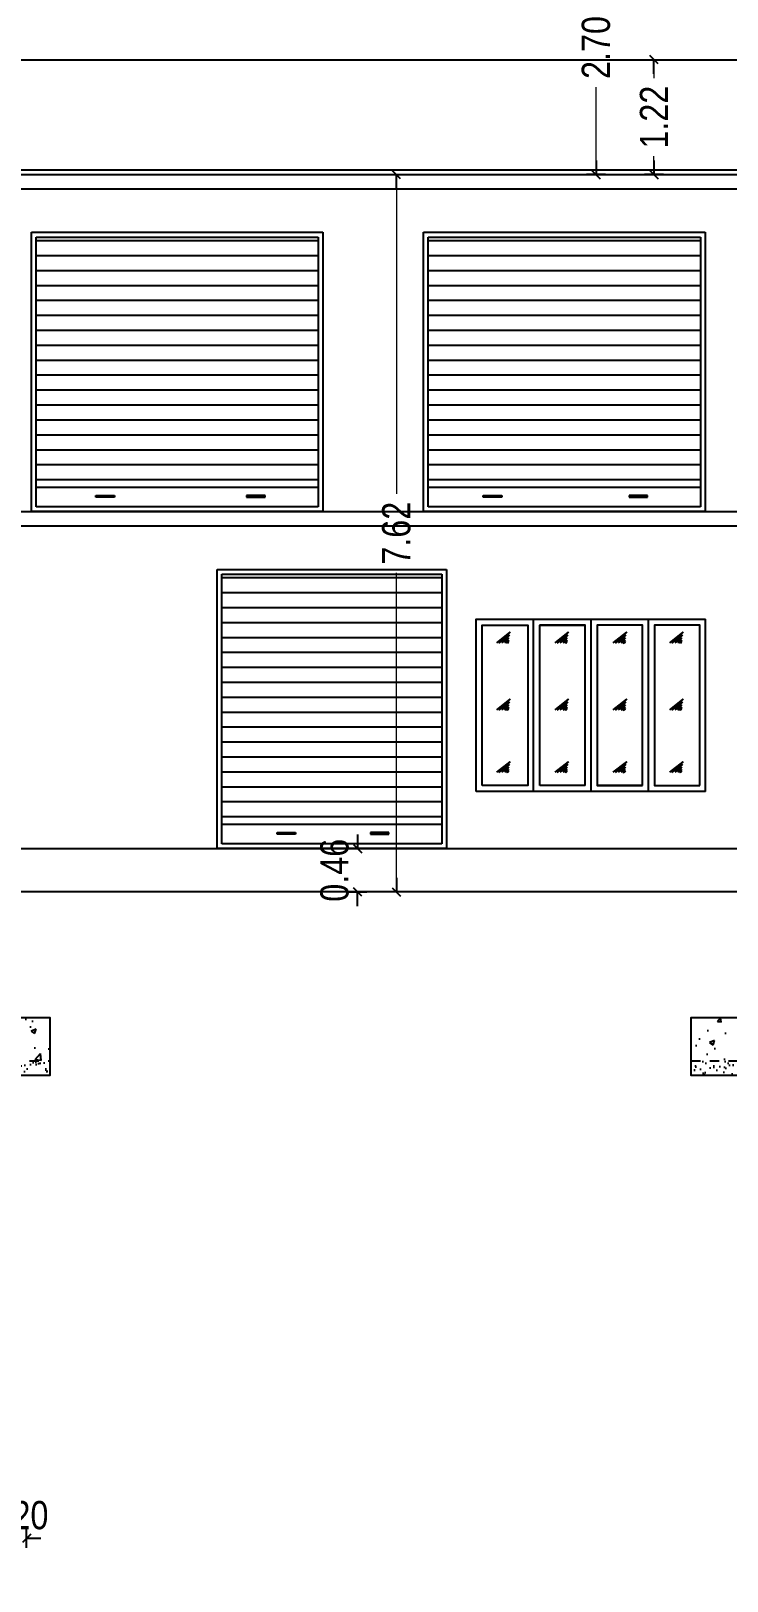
# Model space of a CAD drawing. Header units: metres. Extents: x 113306 to 118716, y -27251 to 0.
# Drawn here: x 118674.42 to 118681.82, y -26941.76 to -26925.28 of the extents above; entities that cross this region are included whole.
import ezdxf

# ---------------------------------------------------------------- set-up
doc = ezdxf.new("R2010")
doc.units = ezdxf.units.M
doc.header["$MEASUREMENT"] = 0
doc.header["$PDMODE"] = 35
doc.linetypes.add('HIDDEN', pattern=[0.375, 0.25, -0.125])
for name, color, linetype in [('BLK_1_HT_OF_BLDG', 5, 'Continuous'), ('BLK_1_PARAPET_HT', 233, 'Continuous'), ('BLK_1_PLINTH_HEIGHT', 7, 'Continuous'), ('BLK_1_STAIR_HEADROOM', 1, 'Continuous')]:
    doc.layers.add(name, color=color, linetype=linetype)
doc.styles.add('Arial', font='swissc.ttf')
doc.dimstyles.new('FLOOR DIM BUILDING DIM', dxfattribs={"dimtxt": 0.4, "dimasz": 0.025, "dimexe": 0.075, "dimexo": 0.3, "dimgap": 0.09, "dimtad": 0, "dimzin": 3, "dimdsep": 46, "dimtxsty": 'Arial', "dimblk": 'JM1', "dimcen": -0.09, "dimse1": 1, "dimse2": 1, "dimclrd": 5, "dimclre": 250, "dimclrt": 1, "dimazin": 0, "dimtfac": 0.65, "dimtix": 1, "dimtofl": 0, "dimtmove": 0, "dimatfit": 2, "dimfxl": 0, "dimfrac": 1, "dimtolj": 1, "dimlwd": 18, "dimlwe": -1, "dimarcsym": 0})

# ---------------------------------------------------------------- blocks, each defined once
blk = doc.blocks.new('JM1')
at = {"color": 2}
for p, q in [((-3, 0), (0, 0)), ((-0.88, -0.88), (0.88, 0.88)), ((0, 2), (0, -2))]:
    blk.add_line(p, q, dxfattribs=at)
blk = doc.blocks.new('*D118')
at = {"color": 5, "lineweight": 18, "ltscale": 1.5}
for p, q in [((118674.117, -26941.303), (118674.067, -26941.303)), ((118674.421, -26941.303), (118674.471, -26941.303))]:
    blk.add_line(p, q, dxfattribs=at)
at = {"layer": 'Defpoints', "color": 0, "ltscale": 1.5}
for p in [(118674.371, -26941.303), (118674.371, -26942.586), (118674.167, -26942.789)]:
    blk.add_point(p, dxfattribs=at)
at = {"color": 5, "lineweight": 18, "ltscale": 1.5, "xscale": 0.05, "yscale": 0.05, "zscale": 0.05}
blk.add_blockref('JM1', (118674.167, -26941.303), dxfattribs=at)
at = {"color": 5, "lineweight": 18, "ltscale": 1.5, "xscale": 0.05, "yscale": 0.05, "zscale": 0.05, "rotation": 180}
blk.add_blockref('JM1', (118674.371, -26941.303), dxfattribs=at)
at = {"color": 1, "ltscale": 1.5, "insert": (118674.269, -26941.058), "char_height": 0.3, "attachment_point": 5, "style": 'Arial'}
blk.add_mtext('\\A1;0.20', dxfattribs=at)
blk = doc.blocks.new('TYKJTULK')
at = {"color": 1}
for p, q in [((118547.111, -26937.702), (118547.111, -26935.872)), ((118547.721, -26937.702), (118547.721, -26935.872)), ((118548.268, -26937.639), (118548.268, -26935.936)), ((118548.331, -26937.702), (118548.331, -26935.872)), ((118548.939, -26937.702), (118548.939, -26935.872)), ((118548.939, -26937.702), (118546.501, -26937.702)), ((118547.658, -26937.639), (118547.175, -26937.639)), ((118548.268, -26937.639), (118547.785, -26937.639))]:
    blk.add_line(p, q, dxfattribs=at)
at = {"color": 3, "linetype": 'ByBlock'}
for p, q in [((118546.718, -26936.122), (118546.861, -26936.01)), ((118546.861, -26936.01), (118546.742, -26936.125)), ((118546.742, -26936.125), (118546.853, -26936.042)), ((118546.853, -26936.042), (118546.774, -26936.122)), ((118546.774, -26936.122), (118546.847, -26936.07)), ((118546.847, -26936.07), (118546.803, -26936.124)), ((118546.803, -26936.124), (118546.846, -26936.094)), ((118546.846, -26936.094), (118546.821, -26936.125)), ((118546.821, -26936.125), (118546.848, -26936.109)), ((118546.848, -26936.109), (118546.833, -26936.126)), ((118546.833, -26936.126), (118546.84, -26936.117)), ((118547.338, -26936.122), (118547.481, -26936.01)), ((118547.481, -26936.01), (118547.362, -26936.125)), ((118547.362, -26936.125), (118547.473, -26936.042)), ((118547.473, -26936.042), (118547.394, -26936.122)), ((118547.394, -26936.122), (118547.467, -26936.07)), ((118547.467, -26936.07), (118547.423, -26936.124)), ((118547.423, -26936.124), (118547.466, -26936.094)), ((118547.466, -26936.094), (118547.441, -26936.125)), ((118547.441, -26936.125), (118547.468, -26936.109)), ((118547.468, -26936.109), (118547.453, -26936.126)), ((118547.453, -26936.126), (118547.46, -26936.117)), ((118547.957, -26936.122), (118548.1, -26936.01)), ((118548.1, -26936.01), (118547.98, -26936.125)), ((118547.98, -26936.125), (118548.091, -26936.042)), ((118548.091, -26936.042), (118548.013, -26936.122)), ((118548.013, -26936.122), (118548.086, -26936.07)), ((118548.086, -26936.07), (118548.041, -26936.124)), ((118548.041, -26936.124), (118548.084, -26936.094)), ((118548.084, -26936.094), (118548.06, -26936.125)), ((118548.06, -26936.125), (118548.086, -26936.109)), ((118548.086, -26936.109), (118548.072, -26936.126)), ((118548.072, -26936.126), (118548.079, -26936.117)), ((118548.558, -26936.122), (118548.701, -26936.01)), ((118548.701, -26936.01), (118548.581, -26936.125)), ((118548.581, -26936.125), (118548.692, -26936.042)), ((118548.692, -26936.042), (118548.614, -26936.122)), ((118548.614, -26936.122), (118548.687, -26936.07)), ((118548.687, -26936.07), (118548.642, -26936.124)), ((118548.642, -26936.124), (118548.685, -26936.094)), ((118548.685, -26936.094), (118548.661, -26936.125)), ((118548.661, -26936.125), (118548.687, -26936.109)), ((118548.687, -26936.109), (118548.673, -26936.126)), ((118548.673, -26936.126), (118548.68, -26936.117)), ((118546.718, -26936.835), (118546.861, -26936.723)), ((118546.861, -26936.723), (118546.742, -26936.838)), ((118546.742, -26936.838), (118546.853, -26936.755)), ((118546.853, -26936.755), (118546.774, -26936.835)), ((118546.774, -26936.835), (118546.847, -26936.783)), ((118546.847, -26936.783), (118546.803, -26936.837)), ((118547.338, -26936.835), (118547.481, -26936.723)), ((118547.481, -26936.723), (118547.362, -26936.838)), ((118547.362, -26936.838), (118547.473, -26936.755)), ((118547.473, -26936.755), (118547.394, -26936.835)), ((118547.394, -26936.835), (118547.467, -26936.783)), ((118547.467, -26936.783), (118547.423, -26936.837)), ((118547.957, -26936.835), (118548.1, -26936.723)), ((118548.1, -26936.723), (118547.98, -26936.838)), ((118547.98, -26936.838), (118548.091, -26936.755)), ((118548.091, -26936.755), (118548.013, -26936.835)), ((118548.013, -26936.835), (118548.086, -26936.783)), ((118548.086, -26936.783), (118548.041, -26936.837)), ((118548.558, -26936.835), (118548.701, -26936.723)), ((118548.701, -26936.723), (118548.581, -26936.838)), ((118548.581, -26936.838), (118548.692, -26936.755)), ((118548.692, -26936.755), (118548.614, -26936.835)), ((118548.614, -26936.835), (118548.687, -26936.783)), ((118548.687, -26936.783), (118548.642, -26936.837)), ((118546.803, -26936.837), (118546.846, -26936.807)), ((118546.846, -26936.807), (118546.821, -26936.838)), ((118546.821, -26936.838), (118546.848, -26936.822)), ((118546.848, -26936.822), (118546.833, -26936.839)), ((118546.833, -26936.839), (118546.84, -26936.83)), ((118547.423, -26936.837), (118547.466, -26936.807)), ((118547.466, -26936.807), (118547.441, -26936.838)), ((118547.441, -26936.838), (118547.468, -26936.822)), ((118547.468, -26936.822), (118547.453, -26936.839)), ((118547.453, -26936.839), (118547.46, -26936.83)), ((118548.041, -26936.837), (118548.084, -26936.807)), ((118548.084, -26936.807), (118548.06, -26936.838)), ((118548.06, -26936.838), (118548.086, -26936.822)), ((118548.086, -26936.822), (118548.072, -26936.839)), ((118548.072, -26936.839), (118548.079, -26936.83)), ((118548.642, -26936.837), (118548.685, -26936.807)), ((118548.685, -26936.807), (118548.661, -26936.838)), ((118548.661, -26936.838), (118548.687, -26936.822)), ((118548.687, -26936.822), (118548.673, -26936.839)), ((118548.673, -26936.839), (118548.68, -26936.83)), ((118546.718, -26937.498), (118546.861, -26937.386)), ((118546.861, -26937.386), (118546.742, -26937.5)), ((118546.742, -26937.5), (118546.853, -26937.417)), ((118546.853, -26937.417), (118546.774, -26937.498)), ((118546.774, -26937.498), (118546.847, -26937.445)), ((118546.847, -26937.445), (118546.803, -26937.499)), ((118547.338, -26937.498), (118547.481, -26937.386)), ((118547.481, -26937.386), (118547.362, -26937.5)), ((118547.362, -26937.5), (118547.473, -26937.417)), ((118547.473, -26937.417), (118547.394, -26937.498)), ((118547.394, -26937.498), (118547.467, -26937.445)), ((118547.467, -26937.445), (118547.423, -26937.499)), ((118547.957, -26937.498), (118548.1, -26937.386)), ((118548.1, -26937.386), (118547.98, -26937.5)), ((118547.98, -26937.5), (118548.091, -26937.417)), ((118548.091, -26937.417), (118548.013, -26937.498)), ((118548.013, -26937.498), (118548.086, -26937.445)), ((118548.086, -26937.445), (118548.041, -26937.499)), ((118548.558, -26937.498), (118548.701, -26937.386)), ((118548.701, -26937.386), (118548.581, -26937.5)), ((118548.581, -26937.5), (118548.692, -26937.417)), ((118548.692, -26937.417), (118548.614, -26937.498)), ((118548.614, -26937.498), (118548.687, -26937.445)), ((118548.687, -26937.445), (118548.642, -26937.499)), ((118546.803, -26937.499), (118546.846, -26937.469)), ((118546.846, -26937.469), (118546.821, -26937.501)), ((118546.821, -26937.501), (118546.848, -26937.484)), ((118546.848, -26937.484), (118546.833, -26937.501)), ((118546.833, -26937.501), (118546.84, -26937.493)), ((118547.423, -26937.499), (118547.466, -26937.469)), ((118547.466, -26937.469), (118547.441, -26937.501)), ((118547.441, -26937.501), (118547.468, -26937.484)), ((118547.468, -26937.484), (118547.453, -26937.501)), ((118547.453, -26937.501), (118547.46, -26937.493)), ((118548.041, -26937.499), (118548.084, -26937.469)), ((118548.084, -26937.469), (118548.06, -26937.501)), ((118548.06, -26937.501), (118548.086, -26937.484)), ((118548.086, -26937.484), (118548.072, -26937.501)), ((118548.072, -26937.501), (118548.079, -26937.493)), ((118548.642, -26937.499), (118548.685, -26937.469)), ((118548.685, -26937.469), (118548.661, -26937.501)), ((118548.661, -26937.501), (118548.687, -26937.484)), ((118548.687, -26937.484), (118548.673, -26937.501)), ((118548.673, -26937.501), (118548.68, -26937.493))]:
    blk.add_line(p, q, dxfattribs=at)
at = {"color": 1}
for points in [[(118546.501, -26937.702), (118546.501, -26935.872), (118548.939, -26935.872)], [(118546.565, -26937.639), (118546.565, -26935.936), (118547.048, -26935.936), (118547.048, -26937.639), (118546.565, -26937.639)], [(118547.175, -26937.639), (118547.175, -26935.936), (118547.658, -26935.936)], [(118547.658, -26937.639), (118547.658, -26935.936), (118547.175, -26935.936)], [(118548.268, -26937.639), (118548.268, -26935.936), (118547.785, -26935.936), (118547.785, -26937.639), (118548.268, -26937.639)], [(118548.876, -26937.639), (118548.876, -26935.936), (118548.395, -26935.936), (118548.395, -26937.639), (118548.876, -26937.639)]]:
    blk.add_lwpolyline(points, dxfattribs=at)
blk = doc.blocks.new('TYJTYK')
h = blk.add_hatch()
h.set_pattern_fill('AR-CONC', color=0, scale=0.003)
h.set_pattern_definition([(50, (116263.7809, -28132.2814), (0.54655401, -0.04781726), [0.05715, -0.62865]), (355, (116263.7809, -28132.2814), (-0.10573026, 0.57317054), [0.04572, -0.50292175]), (100.451445, (116263.82645, -28132.2854), (0.44082374, 0.52535326), [0.04857003, -0.53427073]), (46.1842, (116263.7809, -28132.129), (0.81323712, -0.12612698), [0.085725, -0.942975]), (96.635558, (116263.8487, -28132.1395), (0.7122124, 0.74227837), [0.07285507, -0.80140682]), (351.18415, (116263.7809, -28132.129), (0.7122124, 0.74227837), [0.0685799, -0.7543792]), (21, (116263.8571, -28132.1671), (0.45484317, -0.306795595), [0.05715, -0.62865]), (326, (116263.8571, -28132.1671), (0.18540609, 0.5525639), [0.04572, -0.50292]), (71.451445, (116263.895, -28132.19266), (0.64024926, 0.24576831), [0.04857003, -0.53426981]), (37.5, (116263.7809, -28132.2814), (0.00926581, 0.253665117), [0, -0.496824, 0, -0.51054, 0, -0.504825]), (7.5, (116263.7809, -28132.2814), (0.200458988, 0.300541724), [0, -0.291084, 0, -0.485394, 0, -0.192405]), (327.5, (116263.61097, -28132.2814), (0.406771786, -0.017186232), [0, -0.1905, 0, -0.59436, 0, -0.78867]), (317.5, (116263.53477, -28132.2814), (0.444387544, 0.076279473), [0, -0.24765, 0, -0.394716, 0, -0.56007])])
h.paths.add_polyline_path([(118531.049, -26938.768), (118530.847, -26938.768), (118530.847, -26940.108), (118531.049, -26940.108)])
h = blk.add_hatch()
h.set_pattern_fill('AR-CONC', color=0, scale=0.003)
h.set_pattern_definition([(50, (116263.7809, -28132.37706), (0.54655401, -0.04781726), [0.05715, -0.62865]), (355, (116263.7809, -28132.37706), (-0.10573026, 0.57317054), [0.04572, -0.50292175]), (100.451445, (116263.82645, -28132.38105), (0.44082374, 0.52535326), [0.04857003, -0.53427073]), (46.1842, (116263.7809, -28132.22466), (0.81323712, -0.12612698), [0.085725, -0.942975]), (96.635558, (116263.8487, -28132.2352), (0.7122124, 0.74227837), [0.07285507, -0.80140682]), (351.18415, (116263.7809, -28132.2247), (0.7122124, 0.74227837), [0.0685799, -0.7543792]), (21, (116263.8571, -28132.26276), (0.45484317, -0.306795595), [0.05715, -0.62865]), (326, (116263.8571, -28132.26276), (0.18540609, 0.5525639), [0.04572, -0.50292]), (71.451445, (116263.895, -28132.28833), (0.64024926, 0.24576831), [0.04857003, -0.53426981]), (37.5, (116263.7809, -28132.37706), (0.00926581, 0.253665117), [0, -0.496824, 0, -0.51054, 0, -0.504825]), (7.5, (116263.7809, -28132.37706), (0.200458988, 0.300541724), [0, -0.291084, 0, -0.485394, 0, -0.192405]), (327.5, (116263.61097, -28132.37706), (0.406771786, -0.017186232), [0, -0.1905, 0, -0.59436, 0, -0.78867]), (317.5, (116263.53477, -28132.37706), (0.444387544, 0.076279473), [0, -0.24765, 0, -0.394716, 0, -0.56007])])
h.paths.add_polyline_path([(118530.238, -26940.108), (118530.238, -26940.565), (118531.658, -26940.565), (118531.658, -26940.108)])
h = blk.add_hatch()
h.set_pattern_fill('AR-SAND', color=0, scale=0.003)
h.set_pattern_definition([(37.5, (116263.7809, -28132.37706), (-0.004800094, 0.146823971), [0, -0.115824, 0, -0.12954, 0, -0.123825]), (7.5, (116263.7809, -28132.37706), (0.134856985, 0.21504753), [0, -0.062484, 0, -0.104394, 0, -0.040005]), (327.5, (116263.68717, -28132.37706), (0.237297711, 0.0004311554), [0, -0.0381, 0, -0.13716, 0, -0.17907]), (317.5, (116263.68717, -28132.37706), (0.229066936, 0.066878797), [0, -0.01905, 0, -0.089916, 0, -0.10287])])
h.paths.add_polyline_path([(118530.238, -26940.565), (118530.238, -26940.718), (118531.658, -26940.718), (118531.658, -26940.565)])
at = {"color": 0}
for p, q in [((118530.847, -26938.311), (118531.05, -26938.771)), ((118530.847, -26938.771), (118531.05, -26938.311)), ((118530.847, -26938.771), (118530.847, -26940.108)), ((118531.05, -26940.108), (118531.05, -26938.771))]:
    blk.add_line(p, q, dxfattribs=at)
at = {"color": 0, "linetype": 'HIDDEN', "ltscale": 0.3}
blk.add_line((118530.238, -26940.565), (118531.658, -26940.565), dxfattribs=at)
at = {"color": 0}
blk.add_lwpolyline([(118530.847, -26938.311), (118531.05, -26938.311), (118531.05, -26938.771), (118530.847, -26938.771)], close=True, dxfattribs=at)
blk.add_lwpolyline([(118530.238, -26940.108), (118530.238, -26940.108), (118530.238, -26940.718), (118531.658, -26940.718), (118531.658, -26940.108), (118530.238, -26940.108)], dxfattribs=at)
blk = doc.blocks.new('*D242')
at = {"layer": 'BLK_1_PARAPET_HT', "color": 5, "lineweight": 18, "ltscale": 1.5}
for p, q in [((118681.04, -26925.639), (118681.04, -26925.786)), ((118681.04, -26926.759), (118681.04, -26926.613))]:
    blk.add_line(p, q, dxfattribs=at)
at = {"layer": 'Defpoints', "color": 0, "ltscale": 1.5}
for p in [(118681.04, -26925.589), (118681.04, -26925.589), (118681.04, -26926.809)]:
    blk.add_point(p, dxfattribs=at)
at = {"layer": 'BLK_1_PARAPET_HT', "color": 5, "lineweight": 18, "ltscale": 1.5, "xscale": 0.05, "yscale": 0.05, "zscale": 0.05}
for p, rotation in [((118681.04, -26925.589), 90), ((118681.04, -26926.809), 270)]:
    blk.add_blockref('JM1', p, dxfattribs=dict(at, rotation=rotation))
at = {"layer": 'BLK_1_PARAPET_HT', "color": 1, "ltscale": 1.5, "insert": (118681.04, -26926.199), "char_height": 0.3, "attachment_point": 5, "rotation": 90, "style": 'Arial'}
blk.add_mtext('\\A1;1.22', dxfattribs=at)
blk = doc.blocks.new('*D243')
at = {"layer": 'BLK_1_STAIR_HEADROOM', "color": 5, "lineweight": 18, "ltscale": 1.5}
for p, q in [((118680.424, -26924.159), (118680.424, -26925.04)), ((118680.424, -26926.759), (118680.424, -26925.879))]:
    blk.add_line(p, q, dxfattribs=at)
at = {"layer": 'Defpoints', "color": 0, "ltscale": 1.5}
for p in [(118680.424, -26924.109), (118680.466, -26924.109), (118680.466, -26926.809)]:
    blk.add_point(p, dxfattribs=at)
at = {"layer": 'BLK_1_STAIR_HEADROOM', "color": 5, "lineweight": 18, "ltscale": 1.5, "xscale": 0.05, "yscale": 0.05, "zscale": 0.05}
for p, rotation in [((118680.424, -26924.109), 90), ((118680.424, -26926.809), 270)]:
    blk.add_blockref('JM1', p, dxfattribs=dict(at, rotation=rotation))
at = {"layer": 'BLK_1_STAIR_HEADROOM', "color": 1, "ltscale": 1.5, "insert": (118680.424, -26925.459), "char_height": 0.3, "attachment_point": 5, "rotation": 90, "style": 'Arial'}
blk.add_mtext('\\A1;2.70', dxfattribs=at)
blk = doc.blocks.new('*D244')
at = {"layer": 'BLK_1_HT_OF_BLDG', "color": 5, "lineweight": 18, "ltscale": 1.5}
for p, q in [((118678.302, -26926.859), (118678.302, -26930.202)), ((118678.302, -26934.383), (118678.302, -26931.041))]:
    blk.add_line(p, q, dxfattribs=at)
at = {"layer": 'Defpoints', "color": 0, "ltscale": 1.5}
for p in [(118678.302, -26926.809), (118678.302, -26934.433), (118678.302, -26934.433)]:
    blk.add_point(p, dxfattribs=at)
at = {"layer": 'BLK_1_HT_OF_BLDG', "color": 5, "lineweight": 18, "ltscale": 1.5, "xscale": 0.05, "yscale": 0.05, "zscale": 0.05}
for p, rotation in [((118678.302, -26926.809), 90), ((118678.302, -26934.433), 270)]:
    blk.add_blockref('JM1', p, dxfattribs=dict(at, rotation=rotation))
at = {"layer": 'BLK_1_HT_OF_BLDG', "color": 1, "ltscale": 1.5, "insert": (118678.302, -26930.621), "char_height": 0.3, "attachment_point": 5, "rotation": 90, "style": 'Arial'}
blk.add_mtext('\\A1;7.62', dxfattribs=at)
blk = doc.blocks.new('*D245')
at = {"layer": 'BLK_1_PLINTH_HEIGHT', "color": 5, "lineweight": 18, "ltscale": 1.5}
for p, q in [((118677.889, -26933.923), (118677.889, -26933.873)), ((118677.889, -26934.483), (118677.889, -26934.533))]:
    blk.add_line(p, q, dxfattribs=at)
at = {"layer": 'Defpoints', "color": 0, "ltscale": 1.5}
for p in [(118677.889, -26933.973), (118677.889, -26933.973), (118677.889, -26934.433)]:
    blk.add_point(p, dxfattribs=at)
at = {"layer": 'BLK_1_PLINTH_HEIGHT', "color": 5, "lineweight": 18, "ltscale": 1.5, "xscale": 0.05, "yscale": 0.05, "zscale": 0.05}
for p, rotation in [((118677.889, -26933.973), 270), ((118677.889, -26934.433), 90)]:
    blk.add_blockref('JM1', p, dxfattribs=dict(at, rotation=rotation))
at = {"layer": 'BLK_1_PLINTH_HEIGHT', "color": 1, "ltscale": 1.5, "insert": (118677.645, -26934.203), "char_height": 0.3, "attachment_point": 5, "rotation": 90, "style": 'Arial'}
blk.add_mtext('\\A1;0.46', dxfattribs=at)

msp = doc.modelspace()

# ---------------------------------------------------------------- hatches: boundary and pattern name
at = {"linetype": 'ByBlock'}
h = msp.add_hatch(dxfattribs=at)
h.set_pattern_fill('ANSI31', color=8, scale=1.27, angle=135, style=0)
h.set_pattern_definition([(180, (124.6473, 7.91927), (0, -0.15875), [])])
h.paths.add_polyline_path([(118674.472, -26927.473), (118674.472, -26930.132), (118677.469, -26930.132), (118677.469, -26927.473)])
h = msp.add_hatch(dxfattribs=at)
h.set_pattern_fill('ANSI31', color=8, scale=1.27, angle=135, style=0)
h.set_pattern_definition([(180, (128.71201, 7.91927), (0, -0.15875), [])])
h.paths.add_polyline_path([(118678.64, -26927.473), (118678.64, -26930.132), (118681.533, -26930.132), (118681.533, -26927.473)])
h = msp.add_hatch(dxfattribs=at)
h.set_pattern_fill('ANSI31', color=8, scale=1.27, angle=135, style=0)
h.set_pattern_definition([(180, (132.65033, 4.33744), (0, -0.15875), [])])
h.paths.add_polyline_path([(118676.448, -26931.055), (118676.448, -26933.714), (118678.785, -26933.714), (118678.785, -26931.055)])

# ---------------------------------------------------------------- linework, layer by layer
at = {"ltscale": 1.5}
for p, q in [((118663.498, -26925.589), (118682.043, -26925.589)), ((118663.498, -26926.809), (118705.18, -26926.809)), ((118663.701, -26926.759), (118682.043, -26926.759)), ((118674.013, -26926.962), (118682.043, -26926.962)), ((118674.422, -26927.423), (118677.519, -26927.423)), ((118674.422, -26930.391), (118674.422, -26927.423)), ((118674.472, -26927.473), (118677.469, -26927.473)), ((118674.472, -26930.34), (118674.472, -26927.473)), ((118677.469, -26927.473), (118677.469, -26930.34)), ((118677.519, -26927.423), (118677.519, -26930.391)), ((118678.589, -26927.423), (118681.584, -26927.423)), ((118678.589, -26930.391), (118678.589, -26927.423)), ((118678.64, -26927.473), (118681.533, -26927.473)), ((118678.64, -26930.34), (118678.64, -26927.473)), ((118681.533, -26927.473), (118681.533, -26930.34)), ((118681.584, -26927.423), (118681.584, -26930.391)), ((118674.472, -26930.132), (118677.469, -26930.132)), ((118678.64, -26930.132), (118681.533, -26930.132)), ((118677.469, -26930.34), (118674.472, -26930.34)), ((118675.108, -26930.22), (118675.305, -26930.22)), ((118675.108, -26930.238), (118675.108, -26930.22)), ((118675.305, -26930.238), (118675.108, -26930.238)), ((118675.305, -26930.22), (118675.305, -26930.238)), ((118676.907, -26930.22), (118676.71, -26930.22)), ((118676.71, -26930.22), (118676.71, -26930.238)), ((118676.71, -26930.238), (118676.907, -26930.238)), ((118676.907, -26930.238), (118676.907, -26930.22)), ((118681.533, -26930.34), (118678.64, -26930.34)), ((118679.226, -26930.22), (118679.423, -26930.22)), ((118679.226, -26930.238), (118679.226, -26930.22)), ((118679.423, -26930.238), (118679.226, -26930.238)), ((118679.423, -26930.22), (118679.423, -26930.238)), ((118680.972, -26930.22), (118680.775, -26930.22)), ((118680.775, -26930.22), (118680.775, -26930.238)), ((118680.775, -26930.238), (118680.972, -26930.238)), ((118680.972, -26930.238), (118680.972, -26930.22)), ((118663.498, -26930.391), (118705.18, -26930.391)), ((118674.013, -26930.544), (118682.043, -26930.544)), ((118677.519, -26930.391), (118674.422, -26930.391)), ((118681.584, -26930.391), (118678.589, -26930.391)), ((118676.397, -26931.005), (118678.835, -26931.005)), ((118676.397, -26933.973), (118676.397, -26931.005)), ((118678.835, -26931.005), (118678.835, -26933.973)), ((118676.448, -26931.055), (118678.785, -26931.055)), ((118676.448, -26933.922), (118676.448, -26931.055)), ((118678.785, -26931.055), (118678.785, -26933.922)), ((118676.448, -26933.714), (118678.785, -26933.714)), ((118677.034, -26933.802), (118677.231, -26933.802)), ((118677.034, -26933.819), (118677.034, -26933.802)), ((118677.231, -26933.819), (118677.034, -26933.819)), ((118677.231, -26933.802), (118677.231, -26933.819)), ((118678.223, -26933.802), (118678.026, -26933.802)), ((118678.026, -26933.802), (118678.026, -26933.819)), ((118678.026, -26933.819), (118678.223, -26933.819)), ((118678.223, -26933.819), (118678.223, -26933.802)), ((118663.498, -26933.973), (118709.931, -26933.973)), ((118678.835, -26933.973), (118676.397, -26933.973)), ((118678.785, -26933.922), (118676.448, -26933.922)), ((118710.762, -26934.433), (118661.128, -26934.433))]:
    msp.add_line(p, q, dxfattribs=at)

# ---------------------------------------------------------------- block references
at = {"color": 3}
msp.add_blockref('TYKJTULK', (132.65, 4.337), dxfattribs=at)
for p in [(142.963, 4.337), (151.195, 4.337)]:
    msp.add_blockref('TYJTYK', p)

# ---------------------------------------------------------------- dimensions: what is measured, and where the dimension line sits
at = {"color": 3, "ltscale": 1.5}
dim = msp.add_linear_dim(base=(118674.371, -26941.303), p1=(118674.167, -26942.789), p2=(118674.371, -26942.586), dimstyle='FLOOR DIM BUILDING DIM', override={"dimtxt": 0.3, "dimasz": 0.05, "dimtad": 1, "dimpost": '\\X', "dimtmove": 1, "dimtfillclr": 256}, dxfattribs=at)
dim.commit()
dim.dimension.update_dxf_attribs({"geometry": '*D118', "text_midpoint": (118674.269, -26941.058)})
at = {"layer": 'BLK_1_HT_OF_BLDG', "ltscale": 1.5}
dim = msp.add_linear_dim(base=(118678.302, -26934.433), p1=(118678.302, -26926.809), p2=(118678.302, -26934.433), angle=90, dimstyle='FLOOR DIM BUILDING DIM', override={"dimtxt": 0.3, "dimasz": 0.05, "dimpost": '\\X', "dimtfillclr": 256}, dxfattribs=at)
dim.commit()
dim.dimension.update_dxf_attribs({"geometry": '*D244', "text_midpoint": (118678.302, -26930.621)})
at = {"layer": 'BLK_1_PARAPET_HT', "ltscale": 1.5}
dim = msp.add_linear_dim(base=(118681.04, -26925.589), p1=(118681.04, -26926.809), p2=(118681.04, -26925.589), angle=90, dimstyle='FLOOR DIM BUILDING DIM', override={"dimtxt": 0.3, "dimasz": 0.05, "dimpost": '\\X', "dimtfillclr": 256}, dxfattribs=at)
dim.commit()
dim.dimension.update_dxf_attribs({"geometry": '*D242', "text_midpoint": (118681.04, -26926.199)})
at = {"layer": 'BLK_1_PLINTH_HEIGHT', "ltscale": 1.5}
dim = msp.add_linear_dim(base=(118677.889, -26933.973), p1=(118677.889, -26934.433), p2=(118677.889, -26933.973), angle=90, dimstyle='FLOOR DIM BUILDING DIM', override={"dimtxt": 0.3, "dimasz": 0.05, "dimtad": 1, "dimpost": '\\X', "dimtfillclr": 256}, dxfattribs=at)
dim.commit()
dim.dimension.update_dxf_attribs({"geometry": '*D245', "text_midpoint": (118677.645, -26934.203)})
at = {"layer": 'BLK_1_STAIR_HEADROOM', "color": 1, "ltscale": 1.5}
dim = msp.add_linear_dim(base=(118680.424, -26924.109), p1=(118680.466, -26926.809), p2=(118680.466, -26924.109), angle=90, dimstyle='FLOOR DIM BUILDING DIM', override={"dimtxt": 0.3, "dimasz": 0.05, "dimpost": '\\X', "dimtfillclr": 256}, dxfattribs=at)
dim.commit()
dim.dimension.update_dxf_attribs({"geometry": '*D243', "text_midpoint": (118680.424, -26925.459)})

doc.saveas('drawing.dxf')
